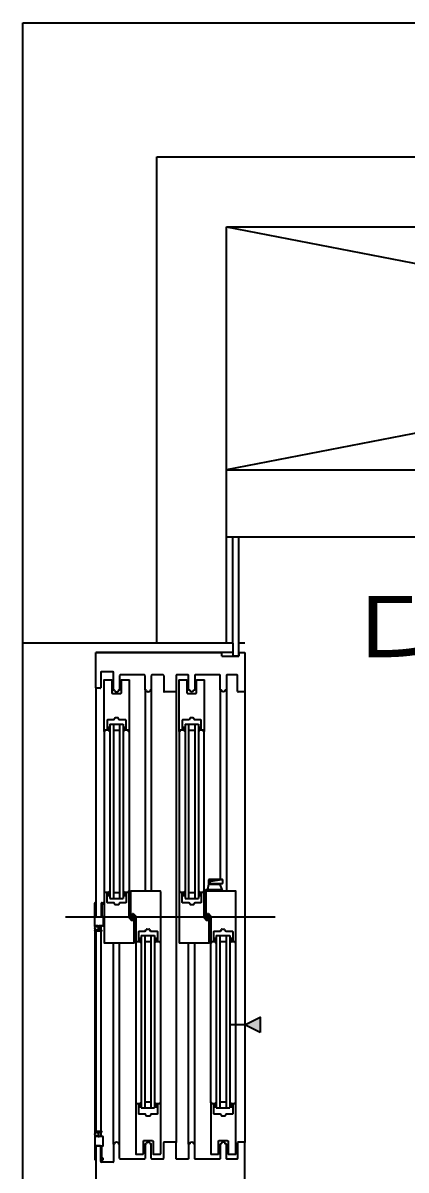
# Model space of a CAD drawing. Header units: millimetres. Extents: x -33000 to 294000, y 0 to 42408.
# Drawn here: x 98010 to 98640, y 20788 to 22674 of the extents above; entities that cross this region are included whole.
import ezdxf
from ezdxf.enums import TextEntityAlignment as Align

# ---------------------------------------------------------------- set-up
doc = ezdxf.new("R2010")
doc.units = ezdxf.units.MM
doc.header["$LTSCALE"] = 50
doc.layers.add('arch', color=8, linetype='Continuous')
doc.layers.add('실명', color=9, linetype='Continuous')
doc.styles.add('FORTELINE', font='malgun.ttf')

msp = doc.modelspace()

# ---------------------------------------------------------------- hatches: boundary and pattern name
at = {"layer": 'arch'}
h = msp.add_hatch(color=256, dxfattribs=at)
h.dxf.hatch_style = 1
h.paths.add_polyline_path([(98400, 21039.3), (98400, 21014.3), (98375, 21026.8)])

# ---------------------------------------------------------------- linework, layer by layer
for p, q in [((98010, 22674), (100760, 22674)), ((98010, 21654), (98010, 22674)), ((98230, 22454), (100510, 22454)), ((98230, 21654), (98230, 22454)), ((98345, 22339), (100395, 22339)), ((98345, 21654), (98345, 22339)), ((100395, 22339), (98345, 21939)), ((98345, 22339), (100395, 21939)), ((98345, 21939), (100395, 21939)), ((98345, 21829), (100395, 21829)), ((98355, 21654), (98355, 21829)), ((98365, 21654), (98365, 21829)), ((98230, 21654), (98010, 21654)), ((98010, 20754), (98010, 21654)), ((98355.5, 21654), (98130, 21654)), ((98355.5, 21633), (98355.5, 21654)), ((98375, 21654), (98365, 21654)), ((98365, 21633), (98365, 21654)), ((98355.5, 21639), (98130, 21639)), ((98130, 21639), (98337, 21639)), ((98130, 21581), (98130, 21639)), ((98337, 21633), (98337, 21639)), ((98337, 21633), (98365, 21633)), ((98365, 21633), (98355.5, 21633)), ((98365, 21639), (98365, 21633)), ((98365, 21639), (98375, 21639)), ((98375, 21639), (98375, 21575)), ((98138, 21606), (98138, 21581)), ((98158, 21607), (98139, 21607)), ((98159, 21577.5), (98159, 21606)), ((98169, 21601), (98169, 21577.5)), ((98210, 21602), (98170, 21602)), ((98211, 21577.5), (98211, 21601)), ((98221, 21601), (98221, 21577.5)), ((98240.5, 21602), (98222, 21602)), ((98241.5, 21601), (98241.5, 21575)), ((98363, 21575), (98363, 21601)), ((98130, 21581), (98130, 21204.4)), ((98137, 21580), (98131, 21580)), ((98160.1, 21577), (98159.5, 21577)), ((98168.5, 21577), (98167.9, 21577)), ((98211, 21577.5), (98211, 21246.5)), ((98212.1, 21577), (98211.5, 21577)), ((98220.5, 21577), (98219.9, 21577)), ((98221, 21577.5), (98221, 21246.5)), ((98296, 21594), (98307.5, 21594)), ((98334.5, 21577.5), (98334.5, 21265.9)), ((98344.5, 21577.5), (98344.5, 21246.5)), ((98262, 21575), (98262, 20833)), ((98374, 21574), (98364, 21574)), ((98375, 21575), (98375, 20833)), ((98153, 21521), (98153, 21234.5)), ((98153, 21521), (98175, 21521)), ((98159, 21521), (98159, 21234.5)), ((98169, 21521), (98169, 21234.5)), ((98175, 21521), (98175, 21234.5)), ((98276.5, 21521), (98298.5, 21521)), ((98276.5, 21521), (98276.5, 21234.5)), ((98282.5, 21521), (98282.5, 21234.5)), ((98292.5, 21521), (98292.5, 21234.5)), ((98298.5, 21521), (98298.5, 21234.5)), ((98143.5, 21509.5), (98143.5, 21246)), ((98150.4, 21511), (98153, 21508.4)), ((98159, 21511), (98169, 21511)), ((98177.6, 21511), (98175, 21508.4)), ((98184.5, 21509.5), (98184.5, 21246)), ((98267, 21509.5), (98267, 21246)), ((98273.9, 21511), (98276.5, 21508.4)), ((98282.5, 21511), (98292.5, 21511)), ((98301.1, 21511), (98298.5, 21508.4)), ((98308, 21246), (98308, 21509.5)), ((98315.3, 21264.9), (98315, 21257.3)), ((98317.3, 21258.7), (98315, 21258.7)), ((98337.4, 21265.9), (98316.3, 21265.9)), ((98317.3, 21258.7), (98317.3, 21261)), ((98337.4, 21258.6), (98317.3, 21258.7)), ((98318.8, 21262.8), (98337.2, 21265.7)), ((98334.5, 21257.3), (98334.5, 21258.6)), ((98338.4, 21264.9), (98338.4, 21259.6)), ((98150.4, 21244.5), (98153, 21247)), ((98159, 21244.5), (98169, 21244.5)), ((98177.6, 21244.5), (98175, 21247)), ((98187, 21246), (98187, 21210)), ((98236, 21246.5), (98187.5, 21246.5)), ((98236.5, 21162), (98236.5, 21246)), ((98273.9, 21244.5), (98276.5, 21247)), ((98282.5, 21244.5), (98292.5, 21244.5)), ((98301.1, 21244.5), (98298.5, 21247)), ((98310.5, 21246), (98310.5, 21210)), ((98359.5, 21246.5), (98311, 21246.5)), ((98360, 21162), (98360, 21246)), ((98128, 21188.4), (98128, 21226.9)), ((98129, 21226.9), (98129, 21204.9)), ((98139, 21204.9), (98139, 21226.9)), ((98139.5, 21227.4), (98141.5, 21227.4)), ((98140, 21226.4), (98140, 21204.9)), ((98141.2, 21226.4), (98140, 21226.4)), ((98141.2, 21224.9), (98141.2, 21226.4)), ((98142, 21224.9), (98141.2, 21224.9)), ((98142, 21226.9), (98142, 21224.9)), ((98153, 21234.5), (98175, 21234.5)), ((98276.5, 21234.5), (98298.5, 21234.5)), ((98425, 21204), (98080, 21204)), ((98129.5, 21204.4), (98138.5, 21204.4)), ((98140.5, 21204.4), (98141.5, 21204.4)), ((98142, 21203.9), (98142, 21190.4)), ((98187, 21210), (98187.9, 21201.4)), ((98188.4, 21201), (98188.6, 21201)), ((98189, 21201.4), (98190, 21210)), ((98190, 21210), (98191.5, 21210)), ((98191.5, 21210), (98195.5, 21205.6)), ((98195.5, 21205.6), (98195.5, 21162)), ((98310.5, 21210), (98311.4, 21201.4)), ((98311.9, 21201), (98312.1, 21201)), ((98312.5, 21201.4), (98313.5, 21210)), ((98313.5, 21210), (98315, 21210)), ((98315, 21210), (98319, 21205.6)), ((98319, 21205.6), (98319, 21162)), ((98128, 21185.5), (98128, 20847)), ((98128, 21181.9), (98128, 21182.4)), ((98133.5, 21189.4), (98129, 21189.4)), ((98129, 21189.4), (98129, 21188.4)), ((98129, 21182.4), (98129, 21181.9)), ((98129, 21181.9), (98133.5, 21181.9)), ((98139.5, 21180.9), (98129, 21180.9)), ((98130, 21180.9), (98130, 20851.4)), ((98134, 21182.4), (98134, 21188.9)), ((98135, 21188.9), (98135, 21182.4)), ((98141, 21189.4), (98135.5, 21189.4)), ((98135.5, 21181.9), (98139.5, 21181.9)), ((98138, 21189.4), (98138, 21181.9)), ((98138, 21180.9), (98138, 20851.4)), ((98200.5, 21165), (98200.5, 21180)), ((98201, 21180.5), (98210.7, 21180.5)), ((98211.1, 21180.7), (98212.9, 21183.7)), ((98213.3, 21184), (98217.7, 21184)), ((98218.1, 21183.7), (98219.9, 21180.7)), ((98220.3, 21180.5), (98231, 21180.5)), ((98231.5, 21180), (98231.5, 21165)), ((98324, 21165), (98324, 21180)), ((98324.5, 21180.5), (98334.2, 21180.5)), ((98334.6, 21180.7), (98336.4, 21183.7)), ((98336.8, 21184), (98341.2, 21184)), ((98341.6, 21183.7), (98343.4, 21180.7)), ((98343.8, 21180.5), (98354.5, 21180.5)), ((98355, 21180), (98355, 21165)), ((98159, 20830.5), (98159, 21161.5)), ((98169, 20830.5), (98169, 21161.5)), ((98195.5, 21162), (98195.5, 20898.5)), ((98196.5, 21162), (98196.5, 21163.5)), ((98196.5, 21163.5), (98203, 21163.5)), ((98201.5, 21165), (98200.5, 21165)), ((98201.9, 21163.5), (98204.5, 21160.9)), ((98203.5, 21168.5), (98202, 21168.5)), ((98202, 21168.5), (98202, 21165.5)), ((98203.5, 21164), (98203.5, 21168.5)), ((98204.5, 21173.5), (98226.5, 21173.5)), ((98204.5, 21173.5), (98204.5, 20890.2)), ((98210.5, 21173.5), (98210.5, 20890.2)), ((98210.5, 21163.5), (98220.5, 21163.5)), ((98220.5, 21173.5), (98220.5, 20890.2)), ((98226.5, 21173.5), (98226.5, 20890.2)), ((98229.1, 21163.5), (98226.5, 21160.9)), ((98230, 21168.5), (98228.5, 21168.5)), ((98228.5, 21168.5), (98228.5, 21164)), ((98229, 21163.5), (98235.5, 21163.5)), ((98230, 21165.5), (98230, 21168.5)), ((98231.5, 21165), (98230.5, 21165)), ((98235.5, 21163.5), (98235.5, 21162)), ((98236.5, 20898.5), (98236.5, 21162)), ((98282.5, 20830.5), (98282.5, 21161.5)), ((98292.5, 20830.5), (98292.5, 21161.5)), ((98319, 20898.5), (98319, 21162)), ((98320, 21162), (98320, 21163.5)), ((98320, 21163.5), (98326.5, 21163.5)), ((98325, 21165), (98324, 21165)), ((98325.4, 21163.5), (98328, 21160.9)), ((98327, 21168.5), (98325.5, 21168.5)), ((98325.5, 21168.5), (98325.5, 21165.5)), ((98327, 21164), (98327, 21168.5)), ((98328, 21173.5), (98350, 21173.5)), ((98328, 21173.5), (98328, 20890.2)), ((98334, 21173.5), (98334, 20890.2)), ((98334, 21163.5), (98344, 21163.5)), ((98344, 21173.5), (98344, 20890.2)), ((98350, 21173.5), (98350, 20890.2)), ((98352.6, 21163.5), (98350, 21160.9)), ((98353.5, 21168.5), (98352, 21168.5)), ((98352, 21168.5), (98352, 21164)), ((98352.5, 21163.5), (98359, 21163.5)), ((98353.5, 21165.5), (98353.5, 21168.5)), ((98355, 21165), (98354, 21165)), ((98359, 21163.5), (98359, 21162)), ((98360, 20898.5), (98360, 21162)), ((98375, 21026.8), (98350, 21026.8)), ((98201.9, 20897), (98204.5, 20899.5)), ((98210.5, 20900.2), (98220.5, 20900.2)), ((98229.1, 20897), (98226.5, 20899.5)), ((98325.4, 20897), (98328, 20899.5)), ((98334, 20900.2), (98344, 20900.2)), ((98352.6, 20897), (98350, 20899.5)), ((98204.5, 20890.2), (98226.5, 20890.2)), ((98328, 20890.2), (98350, 20890.2)), ((98128, 20850.4), (98128, 20849.9)), ((98128, 20843.9), (98128, 20805.4)), ((98139.5, 20851.4), (98129, 20851.4)), ((98129, 20849.9), (98129, 20850.4)), ((98129, 20850.4), (98133.5, 20850.4)), ((98129, 20842.9), (98129, 20843.9)), ((98133.5, 20842.9), (98129, 20842.9)), ((98134, 20849.9), (98134, 20843.4)), ((98135, 20843.4), (98135, 20849.9)), ((98135.5, 20850.4), (98139.5, 20850.4)), ((98141, 20842.9), (98135.5, 20842.9)), ((98138, 20850.4), (98138, 20842.9)), ((98142, 20828.4), (98142, 20841.9)), ((98129, 20805.4), (98129, 20827.4)), ((98129.5, 20827.9), (98138.5, 20827.9)), ((98130, 20827), (98130, 20769)), ((98137, 20828), (98131, 20828)), ((98138, 20802), (98138, 20827)), ((98139, 20827.4), (98139, 20805.4)), ((98140, 20805.9), (98140, 20827.4)), ((98140.5, 20827.9), (98141.5, 20827.9)), ((98159, 20830.5), (98159, 20802)), ((98160.1, 20831), (98159.5, 20831)), ((98168.5, 20831), (98167.9, 20831)), ((98169, 20807), (98169, 20830.5)), ((98211, 20830.5), (98211, 20807)), ((98212.1, 20831), (98211.5, 20831)), ((98220.5, 20831), (98219.9, 20831)), ((98221, 20807), (98221, 20830.5)), ((98241.5, 20807), (98241.5, 20833)), ((98363, 20833), (98363, 20807)), ((98374, 20834), (98364, 20834)), ((98375, 20769), (98375, 20833)), ((98139.5, 20804.9), (98141.5, 20804.9)), ((98141.2, 20805.9), (98140, 20805.9)), ((98142, 20807.4), (98141.2, 20807.4)), ((98141.2, 20807.4), (98141.2, 20805.9)), ((98142, 20805.4), (98142, 20807.4)), ((98210, 20806), (98170, 20806)), ((98240.5, 20806), (98222, 20806)), ((98348, 20814), (98359.5, 20814)), ((98158, 20801), (98139, 20801))]:
    msp.add_line(p, q, dxfattribs=at)
at = {"layer": 'arch', "elevation": 0}
for points in [[(98262, 21601), (98262, 21575, -0.414214), (98261, 21574), (98242.5, 21574)], [(98292.5, 21601), (98292.5, 21577.5, -0.414214), (98292, 21577), (98291.4, 21577, 0.341999), (98290.4, 21576.2, -0.774597), (98284.6, 21576.2, 0.341999), (98283.6, 21577), (98283, 21577, -0.414214), (98282.5, 21577.5), (98282.5, 21601, 0.414214), (98281.5, 21602), (98263, 21602, 0.414214), (98262, 21601)], [(98293.5, 21602, 0.414214), (98292.5, 21601)], [(98334.5, 21601, 0.414214), (98333.5, 21602), (98293.5, 21602)], [(98344.5, 21601), (98344.5, 21577.5, -0.414214), (98344, 21577), (98343.4, 21577, 0.341999), (98342.4, 21576.2, -0.774597), (98336.6, 21576.2, 0.341999), (98335.6, 21577), (98335, 21577, -0.414214), (98334.5, 21577.5), (98334.5, 21601)], [(98362, 21602), (98345.5, 21602, 0.414214), (98344.5, 21601)], [(98143.5, 21593.5, -0.414214), (98144, 21594)], [(98144, 21594), (98155.5, 21594, -0.414214), (98156, 21593.5)], [(98156, 21593.5), (98156, 21572.7, 0.414214), (98157, 21571.7), (98171, 21571.7, 0.414214), (98172, 21572.7), (98172, 21593.5)], [(98172, 21593.5, -0.414214), (98172.5, 21594), (98184, 21594)], [(98184, 21594, -0.414214), (98184.5, 21593.5)], [(98267, 21593.5, -0.414214), (98267.5, 21594)], [(98267.5, 21594), (98279, 21594, -0.414214), (98279.5, 21593.5)], [(98279.5, 21593.5), (98279.5, 21572.7, 0.414214), (98280.5, 21571.7), (98294.5, 21571.7, 0.414214), (98295.5, 21572.7), (98295.5, 21593.5)], [(98295.5, 21593.5, -0.414214), (98296, 21594)], [(98308, 21593.5), (98308, 21509.5, -0.414214), (98307.5, 21509, -0.414214), (98307, 21509.5), (98307, 21511)], [(98307.5, 21594, -0.414214), (98308, 21593.5)], [(98183.5, 21511), (98177, 21511, -0.414214), (98176.5, 21511.5), (98176.5, 21516), (98178, 21516), (98178, 21513, 0.414214), (98178.5, 21512.5), (98179.5, 21512.5), (98179.5, 21527.5, 0.414214), (98179, 21528), (98168.8, 21528, -0.269143), (98168.4, 21528.2), (98166.6, 21531.2, 0.269143), (98166.2, 21531.5), (98161.8, 21531.5, 0.269143), (98161.4, 21531.2), (98159.6, 21528.2, -0.269143), (98159.2, 21528), (98149, 21528, 0.414214), (98148.5, 21527.5), (98148.5, 21512.5), (98149.5, 21512.5, 0.414214), (98150, 21513), (98150, 21516), (98151.5, 21516), (98151.5, 21511.5, -0.414214), (98151, 21511), (98144.5, 21511)], [(98307, 21511), (98300.5, 21511, -0.414214), (98300, 21511.5), (98300, 21516), (98301.5, 21516), (98301.5, 21513, 0.414214), (98302, 21512.5), (98303, 21512.5), (98303, 21527.5, 0.414214), (98302.5, 21528), (98292.3, 21528, -0.269143), (98291.9, 21528.2), (98290.1, 21531.2, 0.269143), (98289.7, 21531.5), (98285.3, 21531.5, 0.269143), (98284.9, 21531.2), (98283.1, 21528.2, -0.269143), (98282.7, 21528), (98272.5, 21528, 0.414214), (98272, 21527.5), (98272, 21512.5), (98273, 21512.5, 0.414214), (98273.5, 21513), (98273.5, 21516), (98275, 21516), (98275, 21511.5, -0.414214), (98274.5, 21511)], [(98144.5, 21511), (98144.5, 21509.5, -1), (98143.5, 21509.5)], [(98184.5, 21509.5, -0.414214), (98184, 21509, -0.414214), (98183.5, 21509.5), (98183.5, 21511)], [(98274.5, 21511), (98268, 21511), (98268, 21509.5, -1), (98267, 21509.5)], [(98151, 21244.5), (98144.5, 21244.5), (98144.5, 21246, 1), (98143.5, 21246), (98143.5, 21162, 0.414214), (98144, 21161.5), (98192.5, 21161.5, 0.414214), (98193, 21162), (98193, 21198), (98192.1, 21206.5, 0.382193), (98191.6, 21207), (98191.4, 21207, 0.382131), (98191, 21206.5), (98190, 21198), (98188.5, 21198), (98184.5, 21202.5), (98184.5, 21246, 0.414214), (98184, 21246.5, 0.414214), (98183.5, 21246), (98183.5, 21244.5), (98180, 21244.5), (98179.5, 21244), (98179, 21244.5), (98177, 21244.5, 0.414214), (98176.5, 21244), (98176.5, 21239.5), (98178, 21239.5), (98178, 21242.5, -0.414214), (98178.5, 21243), (98179.5, 21243), (98179.5, 21228, -0.414214), (98179, 21227.5), (98169.3, 21227.5, 0.269143), (98168.9, 21227.2), (98167.1, 21224.2, -0.269143), (98166.7, 21224), (98162.3, 21224, -0.269143), (98161.9, 21224.2), (98160.1, 21227.2, 0.269143), (98159.7, 21227.5), (98149, 21227.5, -0.414214), (98148.5, 21228), (98148.5, 21243), (98149.5, 21243, -0.414214), (98150, 21242.5), (98150, 21239.5), (98151.5, 21239.5), (98151.5, 21244, 0.414214), (98151, 21244.5)], [(98274.5, 21244.5), (98268, 21244.5), (98268, 21246, 1), (98267, 21246), (98267, 21162, 0.414214), (98267.5, 21161.5), (98316, 21161.5, 0.414214), (98316.5, 21162), (98316.5, 21198), (98315.6, 21206.5, 0.382193), (98315.1, 21207), (98314.9, 21207, 0.382131), (98314.5, 21206.5), (98313.5, 21198), (98312, 21198), (98308, 21202.5), (98308, 21246, 0.414214), (98307.5, 21246.5, 0.414214), (98307, 21246), (98307, 21244.5), (98300.5, 21244.5)], [(98300.5, 21244.5, 0.414214), (98300, 21244), (98300, 21239.5), (98301.5, 21239.5), (98301.5, 21242.5, -0.414214), (98302, 21243), (98303, 21243), (98303, 21228, -0.414214), (98302.5, 21227.5), (98292.8, 21227.5, 0.269143), (98292.4, 21227.2), (98290.6, 21224.2, -0.269143), (98290.2, 21224), (98285.8, 21224, -0.269143), (98285.4, 21224.2), (98283.6, 21227.2, 0.269143), (98283.2, 21227.5), (98272.5, 21227.5, -0.414214), (98272, 21228), (98272, 21243), (98273, 21243, -0.414214), (98273.5, 21242.5), (98273.5, 21239.5), (98275, 21239.5), (98275, 21244, 0.414214), (98274.5, 21244.5)], [(98196.5, 20897), (98196.5, 20898.5, 1), (98195.5, 20898.5)], [(98235.5, 20897), (98229, 20897, 0.414214), (98228.5, 20896.5), (98228.5, 20892), (98230, 20892), (98230, 20895, -0.414214), (98230.5, 20895.5), (98231.5, 20895.5), (98231.5, 20880.5, -0.414214), (98231, 20880), (98220.8, 20880, 0.269143), (98220.4, 20879.7), (98218.6, 20876.7, -0.269143), (98218.2, 20876.5), (98213.8, 20876.5, -0.269143), (98213.4, 20876.7), (98211.6, 20879.7, 0.269143), (98211.2, 20880), (98201, 20880, -0.414214), (98200.5, 20880.5), (98200.5, 20895.5), (98201.5, 20895.5, -0.414214), (98202, 20895), (98202, 20892), (98203.5, 20892), (98203.5, 20896.5, 0.414214), (98203, 20897), (98196.5, 20897)], [(98236.5, 20898.5, 0.414214), (98236, 20899, 0.414214), (98235.5, 20898.5), (98235.5, 20897)], [(98320, 20897), (98320, 20898.5, 1), (98319, 20898.5)], [(98359, 20897), (98352.5, 20897, 0.414214), (98352, 20896.5), (98352, 20892), (98353.5, 20892), (98353.5, 20895, -0.414214), (98354, 20895.5), (98355, 20895.5), (98355, 20880.5, -0.414214), (98354.5, 20880), (98344.3, 20880, 0.269143), (98343.9, 20879.7), (98342.1, 20876.7, -0.269143), (98341.7, 20876.5), (98337.3, 20876.5, -0.269143), (98336.9, 20876.7), (98335.1, 20879.7, 0.269143), (98334.7, 20880), (98324.5, 20880, -0.414214), (98324, 20880.5), (98324, 20895.5), (98325, 20895.5, -0.414214), (98325.5, 20895), (98325.5, 20892), (98327, 20892), (98327, 20896.5, 0.414214), (98326.5, 20897), (98320, 20897)], [(98360, 20898.5, 0.414214), (98359.5, 20899, 0.414214), (98359, 20898.5), (98359, 20897)], [(98208, 20814.5), (98208, 20835.3, -0.414214), (98209, 20836.3), (98223, 20836.3, -0.414214), (98224, 20835.3), (98224, 20814.5)], [(98262, 20807), (98262, 20833, 0.414214), (98261, 20834), (98242.5, 20834)], [(98292.5, 20807), (98292.5, 20830.5, 0.414214), (98292, 20831), (98291.4, 20831, -0.341999), (98290.4, 20831.7, 0.774597), (98284.6, 20831.7, -0.341999), (98283.6, 20831), (98283, 20831, 0.414214), (98282.5, 20830.5), (98282.5, 20807, -0.414214), (98281.5, 20806), (98263, 20806, -0.414214), (98262, 20807)], [(98331.5, 20814.5), (98331.5, 20835.3, -0.414214), (98332.5, 20836.3), (98346.5, 20836.3, -0.414214), (98347.5, 20835.3), (98347.5, 20814.5)], [(98344.5, 20807), (98344.5, 20830.5, 0.414214), (98344, 20831), (98343.4, 20831, -0.341999), (98342.4, 20831.7, 0.774597), (98336.6, 20831.7, -0.341999), (98335.6, 20831), (98335, 20831, 0.414214), (98334.5, 20830.5), (98334.5, 20807)], [(98195.5, 20814.5, 0.414214), (98196, 20814)], [(98196, 20814), (98207.5, 20814, 0.414214), (98208, 20814.5)], [(98224, 20814.5, 0.414214), (98224.5, 20814)], [(98224.5, 20814), (98236, 20814, 0.414214), (98236.5, 20814.5)], [(98293.5, 20806, -0.414214), (98292.5, 20807)], [(98334.5, 20807, -0.414214), (98333.5, 20806), (98293.5, 20806)], [(98319, 20814.5, 0.414214), (98319.5, 20814)], [(98319.5, 20814), (98331, 20814, 0.414214), (98331.5, 20814.5)], [(98362, 20806), (98345.5, 20806, -0.414214), (98344.5, 20807)], [(98347.5, 20814.5, 0.414214), (98348, 20814)], [(98359, 20814), (98359.5, 20814, 0.414214), (98360, 20814.5)]]:
    msp.add_lwpolyline(points, format="xyb", dxfattribs=at)
for points in [[(98143.5, 21509.5), (98143.5, 21593.5)], [(98184.5, 21593.5), (98184.5, 21509.5)], [(98267, 21509.5), (98267, 21593.5)], [(98338.5, 21246.5), (98334.5, 21257.3), (98315, 21257.3), (98313.6, 21249.1)], [(98311.5, 21246.5), (98311.5, 21249.1), (98334.2, 21249.1), (98334.2, 21246.5)], [(98195.5, 20898.5), (98195.5, 20814.5)], [(98236.5, 20814.5), (98236.5, 20898.5)], [(98319, 20898.5), (98319, 20814.5)], [(98360, 20814.5), (98360, 20898.5)]]:
    msp.add_lwpolyline(points, dxfattribs=at)
msp.add_lwpolyline([(98400, 21014.3), (98375, 21026.8), (98400, 21039.3)], close=True, dxfattribs=at)
at = {"layer": 'arch'}
for centre in [(98131, 21185.5), (98131, 20847)]:
    msp.add_circle(centre, 3, dxfattribs=at)
for centre, radius, start, end in [((98139, 21606), 1, 90, 180), ((98158, 21606), 1, 0, 90), ((98170, 21601), 1, 90, 180), ((98210, 21601), 1, 0, 90), ((98222, 21601), 1, 90, 180), ((98240.5, 21601), 1, 0, 90), ((98362, 21601), 1, 0, 90), ((98131, 21581), 1, 180, 270), ((98137, 21581), 1, 270, 0), ((98159.5, 21577.5), 0.5, 180, 270), ((98160.1, 21576), 1, 14.4775, 90), ((98164, 21577), 3, 194.4775, 345.5225), ((98167.9, 21576), 1, 90, 165.5225), ((98168.5, 21577.5), 0.5, 270, 0), ((98211.5, 21577.5), 0.5, 179.9997, 270), ((98212.1, 21576), 1, 14.4775, 90), ((98216, 21577), 3, 194.4775, 345.5225), ((98219.9, 21576), 1, 90, 165.5225), ((98220.5, 21577.5), 0.5, 270, 0), ((98242.5, 21575), 1, 180, 270), ((98364, 21575), 1, 180, 270), ((98374, 21575), 1, 270, 0), ((98316.3, 21264.9), 1, 90, 177.7225), ((98319.2, 21261), 1.88, 101.1199, 180), ((98337.4, 21264.7), 1, 0, 98.9365), ((98337.4, 21264.9), 1, 0, 90), ((98337.4, 21259.6), 1, 269.9142, 0), ((98187.5, 21246), 0.5, 90, 180), ((98236, 21246), 0.5, 0, 90), ((98311, 21246), 0.5, 90, 180), ((98359.5, 21246), 0.5, 0, 90), ((98128.5, 21226.9), 0.5, 0, 180), ((98139.5, 21226.9), 0.5, 90, 180), ((98141.5, 21226.9), 0.5, 0, 90), ((98129.5, 21204.9), 0.5, 180, 270), ((98138.5, 21204.9), 0.5, 270, 0), ((98140.5, 21204.9), 0.5, 180, 270), ((98141.5, 21203.9), 0.5, 0, 90), ((98188.4, 21201.5), 0.5, 186.334, 270), ((98188.6, 21201.5), 0.5, 270, 353.6536), ((98311.9, 21201.5), 0.5, 186.334, 270), ((98312.1, 21201.5), 0.5, 270, 353.6536), ((98128.5, 21188.4), 0.5, 180, 0), ((98128.5, 21182.4), 0.5, 0, 180), ((98129, 21181.9), 1, 180, 270), ((98133.5, 21188.9), 0.5, 0, 90), ((98133.5, 21182.4), 0.5, 270, 0), ((98135.5, 21188.9), 0.5, 90, 180), ((98135.5, 21182.4), 0.5, 180, 270), ((98139.5, 21181.4), 0.5, 270, 90), ((98141, 21190.4), 1, 270, 0), ((98201, 21180), 0.5, 90, 180), ((98210.7, 21181), 0.5, 270, 330.2551), ((98213.3, 21183.5), 0.5, 90, 150.2551), ((98217.7, 21183.5), 0.5, 29.7449, 90), ((98220.3, 21181), 0.5, 209.7449, 270), ((98231, 21180), 0.5, 0, 90), ((98324.5, 21180), 0.5, 90, 180), ((98334.2, 21181), 0.5, 270, 330.2551), ((98336.8, 21183.5), 0.5, 90, 150.2551), ((98341.2, 21183.5), 0.5, 29.7449, 90), ((98343.8, 21181), 0.5, 209.7449, 270), ((98354.5, 21180), 0.5, 0, 90), ((98196, 21162), 0.5, 180, 0), ((98201.5, 21165.5), 0.5, 270, 0), ((98203, 21164), 0.5, 270, 0), ((98229, 21164), 0.5, 180, 270), ((98230.5, 21165.5), 0.5, 180, 270), ((98236, 21162), 0.5, 180, 0), ((98319.5, 21162), 0.5, 180, 0), ((98325, 21165.5), 0.5, 270, 0), ((98326.5, 21164), 0.5, 270, 0), ((98352.5, 21164), 0.5, 180, 270), ((98354, 21165.5), 0.5, 180, 270), ((98359.5, 21162), 0.5, 180, 0), ((98129, 20850.4), 1, 90, 180), ((98128.5, 20849.9), 0.5, 180, 0), ((98128.5, 20843.9), 0.5, 0, 180), ((98133.5, 20849.9), 0.5, 0, 90), ((98133.5, 20843.4), 0.5, 270, 0), ((98135.5, 20849.9), 0.5, 90, 180), ((98135.5, 20843.4), 0.5, 180, 270), ((98139.5, 20850.9), 0.5, 270, 90), ((98141, 20841.9), 1, 0, 90), ((98129.5, 20827.4), 0.5, 90, 180), ((98131, 20827), 1, 90, 180), ((98137, 20827), 1, 0, 90), ((98138.5, 20827.4), 0.5, 0, 90), ((98140.5, 20827.4), 0.5, 90, 180), ((98141.5, 20828.4), 0.5, 270, 0), ((98159.5, 20830.5), 0.5, 90, 180), ((98160.1, 20832), 1, 270, 345.5225), ((98164, 20831), 3, 14.4775, 165.5225), ((98167.9, 20832), 1, 194.4775, 270), ((98168.5, 20830.5), 0.5, 0, 90), ((98211.5, 20830.5), 0.5, 90, 180.0003), ((98212.1, 20832), 1, 270, 345.5225), ((98216, 20831), 3, 14.4775, 165.5225), ((98219.9, 20832), 1, 194.4775, 270), ((98220.5, 20830.5), 0.5, 0, 90), ((98242.5, 20833), 1, 90, 180), ((98364, 20833), 1, 90, 180), ((98374, 20833), 1, 0, 90), ((98128.5, 20805.4), 0.5, 180, 0), ((98139.5, 20805.4), 0.5, 180, 270), ((98141.5, 20805.4), 0.5, 270, 0), ((98170, 20807), 1, 180, 270), ((98210, 20807), 1, 270, 0), ((98222, 20807), 1, 180, 270), ((98240.5, 20807), 1, 270, 0), ((98362, 20807), 1, 270, 0), ((98139, 20802), 1, 180, 270), ((98158, 20802), 1, 270, 0)]:
    msp.add_arc(centre, radius, start, end, dxfattribs=at)

# ---------------------------------------------------------------- texts
at = {"layer": '실명', "linetype": 'ByBlock', "style": 'FORTELINE'}
msp.add_text('다용도실', height=125, dxfattribs=at).set_placement((98877.1, 21668.3), align=Align.MIDDLE_CENTER)

doc.saveas('drawing.dxf')
